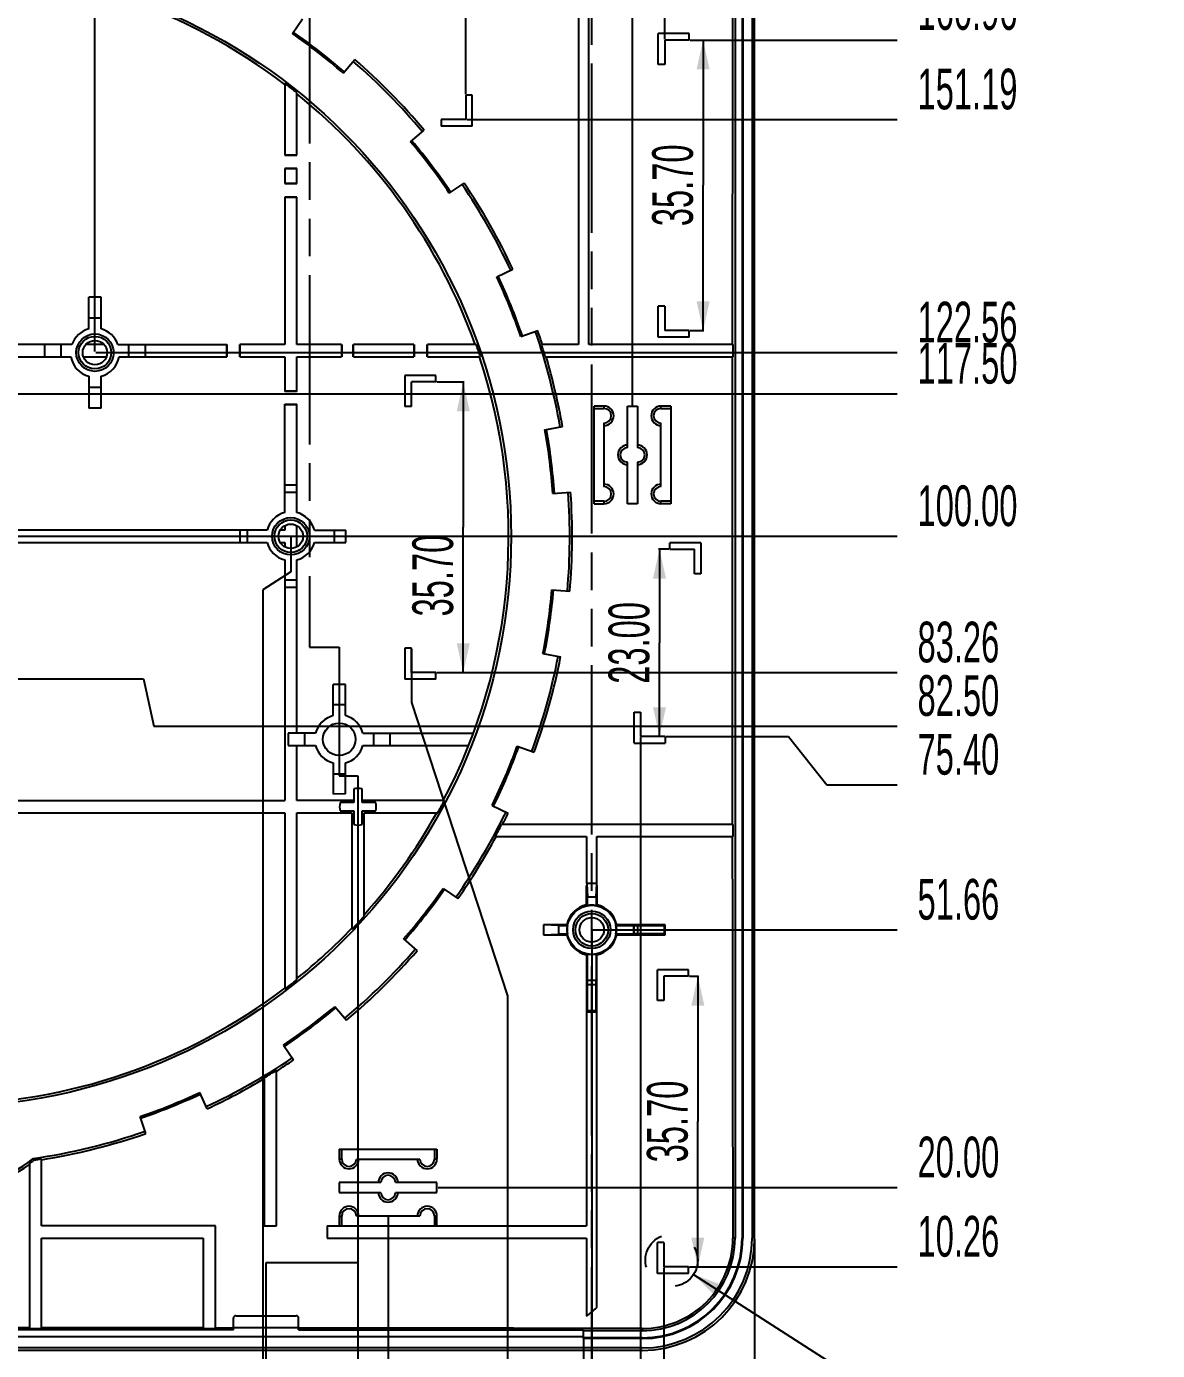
# Model space of a CAD drawing. Header units: millimetres. Extents: x -1 to 407, y -1 to 283.
# Drawn here: x 243.2 to 312.6, y 93.8 to 175.2 of the extents above; entities that cross this region are included whole.
import ezdxf
from ezdxf.enums import TextEntityAlignment as Align

# ---------------------------------------------------------------- set-up
doc = ezdxf.new("R2010")
doc.units = ezdxf.units.MM
doc.header["$LTSCALE"] = 23.1
doc.linetypes.add('DOT', pattern=[0.2, 0.1, -0.1])
doc.linetypes.add('PHANTOM', pattern=[0.8, 0.45, -0.05, 0.1, -0.05, 0.1, -0.05])
doc.layers.get('0').update_dxf_attribs({"linetype": 'CONTINUOUS'})
for name, color, linetype in [('_225599', 7, 'CONTINUOUS'), ('_754668', 7, 'CONTINUOUS'), ('DEFAULT_3', 7, 'PHANTOM')]:
    doc.layers.add(name, color=color, linetype=linetype)
doc.styles.get("Standard").update_dxf_attribs({"font": 'txt', "width": 0.6})
doc.dimstyles.new('DIMSTYLE_2', dxfattribs={"dimtxt": 2.5, "dimasz": 1.8, "dimexe": 0.05, "dimexo": 0.0625, "dimtad": 0, "dimtih": 1, "dimtoh": 1, "dimlfac": 2, "dimzin": 0, "dimdsep": 46, "dimtxsty": 'Standard', "dimblk": '_FILLED', "dimblk1": '_FILLED', "dimblk2": '_FILLED', "dimcen": 0.09, "dimadec": 0, "dimazin": 0, "dimtp": 0.01, "dimtm": 0.01, "dimtfac": 1, "dimtofl": 0, "dimtmove": 0, "dimatfit": 3, "dimldrblk": '_FILLED', "dimfxl": 1, "dimtolj": 1, "dimtzin": 0, "dimarcsym": 0})
doc.dimstyles.new('DIMSTYLE_4', dxfattribs={"dimtxt": 2.5, "dimasz": 1.8, "dimexe": 0.05, "dimexo": 0.0625, "dimtad": 1, "dimlfac": 2, "dimzin": 0, "dimdsep": 46, "dimtxsty": 'Standard', "dimblk": '_FILLED', "dimblk1": '_FILLED', "dimblk2": '_FILLED', "dimcen": 0.09, "dimadec": 0, "dimazin": 0, "dimtp": 0.01, "dimtm": 0.01, "dimtfac": 1, "dimtofl": 0, "dimtmove": 0, "dimatfit": 3, "dimldrblk": '_FILLED', "dimfxl": 1, "dimtolj": 1, "dimtzin": 0, "dimarcsym": 0})
doc.dimstyles.get("Standard").update_dxf_attribs({"dimtxt": 2.5, "dimasz": 1.8, "dimexe": 0.05, "dimexo": 0.0625, "dimtad": 1, "dimzin": 0, "dimdsep": 46, "dimtxsty": 'Standard', "dimblk": '_FILLED', "dimblk1": '_FILLED', "dimblk2": '_FILLED', "dimcen": 0.09, "dimadec": 0, "dimazin": 0, "dimtol": 1, "dimtp": 0.01, "dimtm": 0.01, "dimtfac": 1, "dimtofl": 0, "dimtmove": 0, "dimatfit": 3, "dimldrblk": '_FILLED', "dimfxl": 1, "dimtolj": 1, "dimtzin": 0, "dimarcsym": 0})

# ---------------------------------------------------------------- blocks, each defined once
blk = doc.blocks.new('*D14')
at = {"color": 2, "linetype": 'Continuous'}
blk.add_line((287.851, 100.685), (287.851, 85.098), dxfattribs=at)
at = {"color": 2, "linetype": 'Continuous', "width": 0.6}
blk.add_text('200.00', height=2.5, rotation=90, dxfattribs=at).set_placement((287.226, 83.848), align=Align.RIGHT)
blk = doc.blocks.new('_FILLED')
at = {"color": 0, "linetype": 'ByBlock'}
blk.add_solid([(0, 0), (-1, 0.222), (-1, -0.222)], dxfattribs=at)
blk = doc.blocks.new('*D20')
at = {"color": 2, "linetype": 'Continuous'}
for p, q in [((265.351, 102.035), (265.351, 92.758)), ((265.351, 92.758), (267.516, 91.038)), ((267.516, 91.038), (267.516, 85.098))]:
    blk.add_line(p, q, dxfattribs=at)
at = {"color": 2, "linetype": 'Continuous', "width": 0.6}
blk.add_text('155.00', height=2.5, rotation=90, dxfattribs=at).set_placement((266.891, 83.848), align=Align.RIGHT)
blk = doc.blocks.new('*D21')
at = {"color": 2, "linetype": 'Continuous'}
blk.add_line((277.851, 119.615), (277.851, 85.098), dxfattribs=at)
at = {"color": 2, "linetype": 'Continuous', "width": 0.6}
blk.add_text('180.00', height=2.5, rotation=90, dxfattribs=at).set_placement((277.226, 83.848), align=Align.RIGHT)
blk = doc.blocks.new('*D22')
at = {"color": 2, "linetype": 'Continuous'}
for p, q in [((282.281, 98.915), (282.281, 91.324)), ((282.281, 91.324), (284.08, 89.891)), ((284.08, 89.891), (284.08, 85.098))]:
    blk.add_line(p, q, dxfattribs=at)
at = {"color": 2, "linetype": 'Continuous', "width": 0.6}
blk.add_text('188.86', height=2.5, rotation=90, dxfattribs=at).set_placement((283.455, 83.848), align=Align.RIGHT)
blk = doc.blocks.new('*D23')
at = {"color": 2, "linetype": 'Continuous'}
blk.add_line((257.851, 95.91), (257.851, 85.098), dxfattribs=at)
at = {"color": 2, "linetype": 'Continuous', "width": 0.6}
blk.add_text('140.00', height=2.5, rotation=90, dxfattribs=at).set_placement((257.226, 83.848), align=Align.RIGHT)
blk = doc.blocks.new('*D36')
at = {"color": 2, "linetype": 'Continuous'}
for p, q in [((284.253, 177.02), (284.253, 202.598)), ((282.331, 176.77), (284.253, 177.02)), ((282.331, 174.39), (282.331, 176.77))]:
    blk.add_line(p, q, dxfattribs=at)
at = {"color": 2, "linetype": 'Continuous', "width": 0.6}
blk.add_text('188.96', height=2.5, rotation=90, dxfattribs=at).set_placement((283.628, 203.848))
blk = doc.blocks.new('*D37')
at = {"color": 2, "linetype": 'Continuous'}
blk.add_line((263.501, 126.049), (263.501, 85.098), dxfattribs=at)
at = {"color": 2, "linetype": 'Continuous', "width": 0.6}
blk.add_text('151.30', height=2.5, rotation=90, dxfattribs=at).set_placement((262.876, 83.848), align=Align.RIGHT)
blk = doc.blocks.new('*D38')
at = {"color": 2, "linetype": 'Continuous'}
for p, q in [((259.376, 143.785), (259.376, 141.674)), ((259.376, 141.674), (257.661, 140.548)), ((257.661, 140.548), (257.661, 85.098))]:
    blk.add_line(p, q, dxfattribs=at)
at = {"color": 2, "linetype": 'Continuous', "width": 0.6}
blk.add_text('143.05', height=2.5, rotation=90, dxfattribs=at).set_placement((257.036, 83.848), align=Align.RIGHT)
blk = doc.blocks.new('*D39')
at = {"color": 2, "linetype": 'Continuous'}
for p, q in [((266.781, 136.915), (266.781, 133.647)), ((266.781, 133.647), (272.676, 115.629)), ((272.676, 115.629), (272.676, 85.098))]:
    blk.add_line(p, q, dxfattribs=at)
at = {"color": 2, "linetype": 'Continuous', "width": 0.6}
blk.add_text('157.86', height=2.5, rotation=90, dxfattribs=at).set_placement((272.051, 83.848), align=Align.RIGHT)
blk = doc.blocks.new('*D41')
at = {"color": 2, "linetype": 'Continuous'}
blk.add_line((280.851, 131.485), (280.851, 85.098), dxfattribs=at)
at = {"color": 2, "linetype": 'Continuous', "width": 0.6}
blk.add_text('186.00', height=2.5, rotation=90, dxfattribs=at).set_placement((280.226, 83.848), align=Align.RIGHT)
blk = doc.blocks.new('*D42')
at = {"color": 2, "linetype": 'Continuous'}
for p, q in [((265.51, 183.388), (265.51, 202.598)), ((270.116, 181.724), (265.51, 183.388)), ((270.116, 171.005), (270.116, 181.724))]:
    blk.add_line(p, q, dxfattribs=at)
at = {"color": 2, "linetype": 'Continuous', "width": 0.6}
blk.add_text('164.53', height=2.5, rotation=90, dxfattribs=at).set_placement((264.885, 203.848))
blk = doc.blocks.new('*D43')
at = {"color": 2, "linetype": 'Continuous'}
for p, q in [((252.298, 186.504), (252.298, 202.598)), ((247.353, 185.603), (252.298, 186.504)), ((247.353, 155.189), (247.353, 185.603))]:
    blk.add_line(p, q, dxfattribs=at)
at = {"color": 2, "linetype": 'Continuous', "width": 0.6}
blk.add_text('119.00', height=2.5, rotation=90, dxfattribs=at).set_placement((251.673, 203.848))
blk = doc.blocks.new('*D45')
at = {"color": 2, "linetype": 'Continuous'}
blk.add_line((280.351, 151.91), (280.351, 202.598), dxfattribs=at)
at = {"color": 2, "linetype": 'Continuous', "width": 0.6}
blk.add_text('185.00', height=2.5, rotation=90, dxfattribs=at).set_placement((279.726, 203.848))
blk = doc.blocks.new('*D58')
at = {"color": 2, "linetype": 'Continuous'}
blk.add_line((248.664, 189.098), (296.601, 189.098), dxfattribs=at)
at = {"color": 2, "linetype": 'Continuous', "width": 0.6}
blk.add_text('190.50', height=2.5, dxfattribs=at).set_placement((297.851, 189.723))
blk = doc.blocks.new('*D59')
at = {"color": 2, "linetype": 'Continuous'}
blk.add_line((277.414, 181.678), (296.601, 181.678), dxfattribs=at)
at = {"color": 2, "linetype": 'Continuous', "width": 0.6}
blk.add_text('175.66', height=2.5, dxfattribs=at).set_placement((297.851, 182.303))
blk = doc.blocks.new('*D60')
at = {"color": 2, "linetype": 'Continuous'}
blk.add_line((270.179, 169.443), (296.601, 169.443), dxfattribs=at)
at = {"color": 2, "linetype": 'Continuous', "width": 0.6}
blk.add_text('151.19', height=2.5, dxfattribs=at).set_placement((297.851, 170.068))
blk = doc.blocks.new('*D61')
at = {"color": 2, "linetype": 'Continuous'}
blk.add_line((283.894, 174.328), (296.601, 174.328), dxfattribs=at)
at = {"color": 2, "linetype": 'Continuous', "width": 0.6}
blk.add_text('160.96', height=2.5, dxfattribs=at).set_placement((297.851, 174.953))
blk = doc.blocks.new('*D62')
at = {"color": 2, "linetype": 'Continuous'}
for p, q in [((282.414, 131.548), (289.929, 131.548)), ((289.929, 131.548), (292.283, 128.583)), ((292.283, 128.583), (296.601, 128.583))]:
    blk.add_line(p, q, dxfattribs=at)
at = {"color": 2, "linetype": 'Continuous', "width": 0.6}
blk.add_text('75.40', height=2.5, dxfattribs=at).set_placement((297.851, 129.208))
blk = doc.blocks.new('*D63')
at = {"color": 2, "linetype": 'Continuous'}
blk.add_line((268.344, 135.478), (296.601, 135.478), dxfattribs=at)
at = {"color": 2, "linetype": 'Continuous', "width": 0.6}
blk.add_text('83.26', height=2.5, dxfattribs=at).set_placement((297.851, 136.103))
blk = doc.blocks.new('*D64')
at = {"color": 2, "linetype": 'Continuous'}
blk.add_line((277.914, 119.678), (296.601, 119.678), dxfattribs=at)
at = {"color": 2, "linetype": 'Continuous', "width": 0.6}
blk.add_text('51.66', height=2.5, dxfattribs=at).set_placement((297.851, 120.303))
blk = doc.blocks.new('*D65')
at = {"color": 2, "linetype": 'Continuous'}
blk.add_line((283.844, 98.978), (296.601, 98.978), dxfattribs=at)
at = {"color": 2, "linetype": 'Continuous', "width": 0.6}
blk.add_text('10.26', height=2.5, dxfattribs=at).set_placement((297.851, 99.603))
blk = doc.blocks.new('*D66')
at = {"color": 2, "linetype": 'Continuous'}
blk.add_line((268.414, 103.848), (296.601, 103.848), dxfattribs=at)
at = {"color": 2, "linetype": 'Continuous', "width": 0.6}
blk.add_text('20.00', height=2.5, dxfattribs=at).set_placement((297.851, 104.473))
blk = doc.blocks.new('*D67')
at = {"color": 2, "linetype": 'Continuous'}
blk.add_line((235.164, 152.598), (296.601, 152.598), dxfattribs=at)
at = {"color": 2, "linetype": 'Continuous', "width": 0.6}
blk.add_text('117.50', height=2.5, dxfattribs=at).set_placement((297.851, 153.223))
blk = doc.blocks.new('*D68')
at = {"color": 2, "linetype": 'Continuous'}
blk.add_line((240.664, 143.848), (296.601, 143.848), dxfattribs=at)
at = {"color": 2, "linetype": 'Continuous', "width": 0.6}
blk.add_text('100.00', height=2.5, dxfattribs=at).set_placement((297.851, 144.473))
blk = doc.blocks.new('*D69')
at = {"color": 2, "linetype": 'Continuous'}
for p, q in [((235.164, 135.098), (250.334, 135.098)), ((250.334, 135.098), (250.974, 132.192)), ((250.974, 132.192), (296.601, 132.192))]:
    blk.add_line(p, q, dxfattribs=at)
at = {"color": 2, "linetype": 'Continuous', "width": 0.6}
blk.add_text('82.50', height=2.5, dxfattribs=at).set_placement((297.851, 132.817))
blk = doc.blocks.new('*D70')
at = {"color": 2, "linetype": 'Continuous'}
blk.add_line((247.416, 155.127), (296.601, 155.127), dxfattribs=at)
at = {"color": 2, "linetype": 'Continuous', "width": 0.6}
blk.add_text('122.56', height=2.5, dxfattribs=at).set_placement((297.851, 155.752))
blk = doc.blocks.new('*D79')
at = {"color": 2, "linetype": 'Continuous'}
for p, q in [((283.894, 174.328), (284.737, 174.328)), ((284.687, 174.328), (284.687, 165.403)), ((284.687, 156.478), (284.687, 165.403)), ((283.894, 156.478), (284.737, 156.478))]:
    blk.add_line(p, q, dxfattribs=at)
at = {"color": 2, "linetype": 'Continuous', "xscale": 1.8, "yscale": 1.8, "zscale": 1.8}
for p, rotation in [((284.687, 174.328), 90), ((284.687, 156.478), 270)]:
    blk.add_blockref('_FILLED', p, dxfattribs=dict(at, rotation=rotation))
at = {"color": 2, "linetype": 'Continuous', "width": 0.6}
blk.add_text('35.70', height=2.5, rotation=90, dxfattribs=at).set_placement((284.062, 165.403), align=Align.CENTER)
blk = doc.blocks.new('*D80')
at = {"color": 2, "linetype": 'Continuous'}
for p, q in [((282.589, 143.048), (281.959, 143.048)), ((282.009, 143.048), (282.009, 137.298)), ((282.009, 131.548), (282.009, 137.298))]:
    blk.add_line(p, q, dxfattribs=at)
at = {"color": 2, "linetype": 'Continuous', "xscale": 1.8, "yscale": 1.8, "zscale": 1.8}
for p, rotation in [((282.009, 143.048), 90), ((282.009, 131.548), 270)]:
    blk.add_blockref('_FILLED', p, dxfattribs=dict(at, rotation=rotation))
at = {"color": 2, "linetype": 'Continuous', "width": 0.6}
blk.add_text('23.00', height=2.5, rotation=90, dxfattribs=at).set_placement((281.384, 137.298), align=Align.CENTER)
blk = doc.blocks.new('*D81')
at = {"color": 2, "linetype": 'Continuous'}
for p, q in [((268.344, 153.328), (270.014, 153.328)), ((269.964, 153.328), (269.964, 144.403)), ((269.964, 135.478), (269.964, 144.403)), ((268.344, 135.478), (270.014, 135.478))]:
    blk.add_line(p, q, dxfattribs=at)
at = {"color": 2, "linetype": 'Continuous', "xscale": 1.8, "yscale": 1.8, "zscale": 1.8}
for p, rotation in [((269.964, 153.328), 90), ((269.964, 135.478), 270)]:
    blk.add_blockref('_FILLED', p, dxfattribs=dict(at, rotation=rotation))
at = {"color": 2, "linetype": 'Continuous', "width": 0.6}
blk.add_text('35.70', height=2.5, rotation=90, dxfattribs=at).set_placement((269.339, 141.434), align=Align.CENTER)
blk = doc.blocks.new('*D82')
at = {"color": 2, "linetype": 'Continuous'}
for p, q in [((283.844, 116.828), (284.414, 116.828)), ((284.364, 116.828), (284.364, 107.903)), ((284.364, 98.978), (284.364, 107.903)), ((283.844, 98.978), (284.414, 98.978))]:
    blk.add_line(p, q, dxfattribs=at)
at = {"color": 2, "linetype": 'Continuous', "xscale": 1.8, "yscale": 1.8, "zscale": 1.8}
for p, rotation in [((284.364, 116.828), 90), ((284.364, 98.978), 270)]:
    blk.add_blockref('_FILLED', p, dxfattribs=dict(at, rotation=rotation))
at = {"color": 2, "linetype": 'Continuous', "width": 0.6}
blk.add_text('35.70', height=2.5, rotation=90, dxfattribs=at).set_placement((283.739, 107.903), align=Align.CENTER)
blk = doc.blocks.new('*D95')
at = {"color": 2, "linetype": 'Continuous'}
for p, q in [((317.084, 94.554), (317.084, 78.798)), ((317.584, 93.935), (317.584, 78.798)), ((317.084, 78.848), (298.784, 78.848)), ((298.784, 78.848), (317.334, 78.848)), ((317.784, 78.848), (317.334, 78.848)), ((317.584, 78.848), (317.784, 78.848))]:
    blk.add_line(p, q, dxfattribs=at)
at = {"color": 2, "linetype": 'Continuous', "xscale": 1.8, "yscale": 1.8, "zscale": 1.8}
blk.add_blockref('_FILLED', (317.084, 78.848), dxfattribs=at)
at = {"color": 2, "linetype": 'Continuous', "xscale": 1.8, "yscale": 1.8, "zscale": 1.8, "rotation": 180}
blk.add_blockref('_FILLED', (317.584, 78.848), dxfattribs=at)
at = {"color": 2, "linetype": 'Continuous', "width": 0.6}
blk.add_text('1.00', height=2.5, dxfattribs=at).set_placement((304.784, 79.473), align=Align.RIGHT)
blk = doc.blocks.new('*D96')
at = {"color": 2, "linetype": 'Continuous'}
for p, q in [((317.584, 93.935), (317.584, 83.798)), ((317.784, 93.785), (317.784, 83.798)), ((317.584, 83.848), (299.284, 83.848)), ((299.284, 83.848), (317.684, 83.848)), ((317.984, 83.848), (317.684, 83.848)), ((317.784, 83.848), (317.984, 83.848))]:
    blk.add_line(p, q, dxfattribs=at)
at = {"color": 2, "linetype": 'Continuous', "xscale": 1.8, "yscale": 1.8, "zscale": 1.8}
blk.add_blockref('_FILLED', (317.584, 83.848), dxfattribs=at)
at = {"color": 2, "linetype": 'Continuous', "xscale": 1.8, "yscale": 1.8, "zscale": 1.8, "rotation": 180}
blk.add_blockref('_FILLED', (317.784, 83.848), dxfattribs=at)
at = {"color": 2, "linetype": 'Continuous', "width": 0.6}
blk.add_text('0.40', height=2.5, dxfattribs=at).set_placement((305.284, 84.473), align=Align.RIGHT)
blk = doc.blocks.new('*D101')
at = {"color": 2, "linetype": 'Continuous'}
blk.add_line((274.414, 191.848), (296.601, 191.848), dxfattribs=at)
at = {"color": 2, "linetype": 'Continuous', "width": 0.6}
blk.add_text('196.00', height=2.5, dxfattribs=at).set_placement((297.851, 192.473))
blk = doc.blocks.new('*D107')
at = {"color": 2, "linetype": 'Continuous'}
for p, q in [((277.351, 94.554), (277.351, 91.399)), ((277.351, 91.399), (274.227, 88.775)), ((274.227, 88.775), (274.227, 75.098))]:
    blk.add_line(p, q, dxfattribs=at)
at = {"color": 2, "linetype": 'Continuous', "width": 0.6}
blk.add_text('179.00', height=2.5, rotation=90, dxfattribs=at).set_placement((273.602, 73.848), align=Align.RIGHT)
blk = doc.blocks.new('*D118')
at = {"color": 2, "linetype": 'Continuous'}
for p, q in [((263.414, 180.878), (267.816, 180.878)), ((267.816, 180.878), (268.486, 178.345)), ((268.486, 178.345), (296.601, 178.345))]:
    blk.add_line(p, q, dxfattribs=at)
at = {"color": 2, "linetype": 'Continuous', "width": 0.6}
blk.add_text('174.06', height=2.5, dxfattribs=at).set_placement((297.851, 178.97))
blk = doc.blocks.new('*D119')
at = {"color": 2, "linetype": 'Continuous'}
for p, q in [((314.434, 118.105), (314.434, 71.8)), ((317.584, 93.935), (317.584, 71.8)), ((314.434, 71.85), (303.051, 71.85)), ((303.051, 71.85), (316.009, 71.85)), ((317.784, 71.85), (316.009, 71.85)), ((317.584, 71.85), (317.784, 71.85))]:
    blk.add_line(p, q, dxfattribs=at)
at = {"color": 2, "linetype": 'Continuous', "xscale": 1.8, "yscale": 1.8, "zscale": 1.8}
blk.add_blockref('_FILLED', (314.434, 71.85), dxfattribs=at)
at = {"color": 2, "linetype": 'Continuous', "xscale": 1.8, "yscale": 1.8, "zscale": 1.8, "rotation": 180}
blk.add_blockref('_FILLED', (317.584, 71.85), dxfattribs=at)
at = {"color": 2, "linetype": 'Continuous', "width": 0.6}
blk.add_text('6.30', height=2.5, dxfattribs=at).set_placement((309.051, 72.475), align=Align.RIGHT)

msp = doc.modelspace()

# ---------------------------------------------------------------- linework, layer by layer
at = {"color": 7, "linetype": 'Continuous'}
for centre, radius in [((247.3533, 155.127), 1.15), ((247.3533, 155.127), 0.75), ((259.3763, 143.848), 1.15), ((259.3763, 143.848), 0.75)]:
    msp.add_circle(centre, radius, dxfattribs=at)
at = {"color": 2, "linetype": 'DOT'}
msp.add_circle((282.7536, 99.3782), 1.6073, dxfattribs=at)
at = {"layer": '_225599', "color": 7, "linetype": 'Continuous'}
for radius in [1.15, 0.75]:
    msp.add_circle((277.8513, 119.678), radius, dxfattribs=at)
at = {"layer": '_754668', "color": 7, "linetype": 'Continuous'}
for p, q in [((286.6509, 186.948), (286.6509, 100.748)), ((287.0826, 186.948), (287.0826, 100.748)), ((287.1263, 186.948), (287.1263, 100.748)), ((287.7013, 186.948), (287.7013, 100.748)), ((287.8513, 100.748), (287.8513, 186.948)), ((277.0396, 178.8419), (277.0396, 155.628)), ((277.663, 155.628), (277.663, 178.8419)), ((259.4752, 174.73), (260.1051, 175.6296)), ((283.8313, 174.728), (281.9313, 174.728)), ((281.9313, 172.828), (281.9313, 174.728)), ((283.8313, 174.328), (282.3313, 174.328)), ((282.3313, 174.328), (282.3313, 172.828)), ((283.8313, 174.328), (283.8313, 174.728)), ((262.5848, 172.3005), (263.3052, 173.1293)), ((282.3313, 172.828), (281.9313, 172.828)), ((259.0013, 171.6739), (259.0013, 167.2648)), ((259.7513, 167.2648), (259.7513, 171.0875)), ((270.5163, 170.943), (270.1163, 170.943)), ((270.1163, 170.943), (270.1163, 169.443)), ((270.5163, 169.043), (270.5163, 170.943)), ((270.1163, 169.443), (268.6163, 169.443)), ((268.6163, 169.443), (268.6163, 169.043)), ((266.7312, 168.0811), (267.5725, 168.7869)), ((270.5163, 169.043), (268.6163, 169.043)), ((259.7513, 167.2648), (259.0013, 167.2648)), ((259.7513, 167.2449), (259.0013, 167.2447)), ((259.0013, 166.4515), (259.7513, 166.4513)), ((259.0013, 166.4311), (259.0013, 165.5148)), ((259.0013, 166.4311), (259.7513, 166.4311)), ((259.7513, 165.5148), (259.7513, 166.4311)), ((259.7513, 165.5148), (259.0013, 165.5148)), ((259.7513, 165.4944), (259.0013, 165.4941)), ((269.1061, 164.9295), (270.0165, 165.5436)), ((259.0013, 164.702), (259.7513, 164.7018)), ((259.0013, 164.6811), (259.0013, 155.628)), ((259.0013, 164.6811), (259.7513, 164.6811)), ((259.7513, 155.628), (259.7513, 164.6811)), ((272.0191, 159.7807), (273.0144, 160.2448)), ((246.9783, 156.5793), (246.9783, 158.5272)), ((247.7283, 158.5261), (246.9783, 158.5272)), ((247.7283, 156.5793), (247.7283, 158.5261)), ((282.3313, 157.978), (281.9313, 157.978)), ((281.9313, 156.078), (281.9313, 157.978)), ((282.3313, 157.978), (282.3313, 156.478)), ((247.7283, 157.252), (246.9783, 157.252)), ((273.4974, 156.1219), (274.5357, 156.4794)), ((283.8313, 156.478), (282.3313, 156.478)), ((283.8313, 156.078), (283.8313, 156.478)), ((245.9395, 155.628), (238.2263, 155.628)), ((244.2567, 155.628), (244.2567, 154.878)), ((245.2668, 155.628), (245.2668, 154.878)), ((247.9087, 155.628), (246.798, 155.628)), ((248.7672, 155.628), (255.4584, 155.628)), ((249.4398, 154.878), (249.4398, 155.628)), ((250.4499, 154.878), (250.4499, 155.628)), ((255.4345, 155.628), (255.4345, 154.878)), ((255.4584, 155.628), (255.4585, 154.878)), ((256.2443, 154.878), (256.2444, 155.628)), ((259.0013, 155.628), (256.2444, 155.628)), ((256.2682, 154.878), (256.2682, 155.628)), ((262.4845, 155.628), (259.7513, 155.628)), ((262.4845, 155.628), (262.4845, 154.878)), ((262.5063, 155.628), (262.5065, 154.878)), ((263.1965, 154.878), (263.1966, 155.628)), ((266.9345, 155.628), (263.2182, 155.628)), ((263.2182, 154.878), (263.2182, 155.628)), ((266.9345, 155.628), (266.9345, 154.878)), ((266.9547, 155.628), (266.9548, 154.878)), ((267.7482, 154.878), (267.7483, 155.628)), ((270.7578, 155.628), (267.7682, 155.628)), ((267.7682, 154.878), (267.7682, 155.628)), ((277.0396, 155.628), (274.7658, 155.628)), ((286.5042, 155.628), (277.663, 155.628)), ((283.8313, 156.078), (281.9313, 156.078)), ((286.5042, 155.628), (286.5042, 154.878)), ((238.2263, 154.878), (245.8741, 154.878)), ((246.6473, 154.878), (248.0596, 154.878)), ((248.8325, 154.878), (255.4585, 154.878)), ((256.2443, 154.878), (259.0013, 154.878)), ((259.0013, 154.878), (259.0013, 152.7414)), ((259.7513, 154.878), (262.4845, 154.878)), ((259.7513, 152.7416), (259.7513, 154.878)), ((263.2182, 154.878), (266.9345, 154.878)), ((267.7682, 154.878), (271.0167, 154.878)), ((274.9968, 154.878), (286.5042, 154.878)), ((268.2813, 153.728), (266.3813, 153.728)), ((266.3813, 153.728), (266.3813, 151.828)), ((268.2813, 153.328), (268.2813, 153.728)), ((246.9783, 153.6746), (246.9783, 151.7154)), ((246.9783, 153.002), (247.7283, 153.002)), ((247.7283, 151.7164), (247.7283, 153.6746)), ((268.2813, 153.328), (266.7813, 153.328)), ((266.7813, 151.828), (266.7813, 153.328)), ((259.7513, 152.7648), (259.0013, 152.7648)), ((259.7513, 152.7416), (259.0013, 152.7414)), ((247.7283, 151.7164), (246.9783, 151.7154)), ((259.0013, 145.3003), (259.0013, 151.9546)), ((259.0013, 151.9546), (259.7513, 151.9544)), ((259.0013, 151.9311), (259.7513, 151.9311)), ((259.7513, 145.3003), (259.7513, 151.9544)), ((266.7813, 151.828), (266.3813, 151.828)), ((278.6013, 151.848), (278.0013, 151.848)), ((278.0013, 145.848), (278.0013, 151.848)), ((278.0013, 151.698), (278.6013, 151.698)), ((278.6013, 151.848), (278.6013, 151.698)), ((280.0513, 151.848), (280.6513, 151.848)), ((280.0513, 149.298), (280.0513, 151.848)), ((280.6513, 151.848), (280.6513, 149.298)), ((282.7013, 151.848), (282.1013, 151.848)), ((282.1013, 151.698), (282.1013, 151.848)), ((282.1013, 151.698), (282.7013, 151.698)), ((282.7013, 151.848), (282.7013, 145.848)), ((274.9786, 150.3945), (276.0601, 150.5852)), ((278.6013, 150.798), (278.6013, 146.898)), ((282.1013, 146.898), (282.1013, 150.798)), ((280.0513, 145.848), (280.0513, 148.398)), ((280.6513, 148.398), (280.6513, 145.848)), ((259.7513, 146.9831), (259.0013, 146.9831)), ((259.7513, 146.529), (259.0013, 146.529)), ((275.4595, 146.4778), (276.555, 146.5544)), ((278.6013, 145.998), (278.0013, 145.998)), ((278.0013, 145.848), (278.6013, 145.848)), ((278.6013, 145.998), (278.6013, 145.848)), ((280.6513, 145.848), (280.0513, 145.848)), ((282.7013, 145.998), (282.1013, 145.998)), ((282.1013, 145.848), (282.1013, 145.998)), ((282.7013, 145.848), (282.1013, 145.848)), ((257.924, 144.223), (242.1162, 144.223)), ((256.2412, 144.223), (256.2412, 143.473)), ((256.6953, 144.223), (256.6953, 143.473)), ((259.0013, 144.223), (258.7292, 144.223)), ((259.0013, 144.4951), (259.0013, 144.223)), ((259.7513, 143.2008), (259.7513, 144.4951)), ((260.8287, 144.223), (262.7527, 144.223)), ((262.0574, 143.473), (262.0574, 144.223)), ((262.7527, 143.473), (262.7527, 144.223)), ((242.1162, 143.473), (257.924, 143.473)), ((258.7293, 143.473), (259.0013, 143.473)), ((259.0013, 143.473), (259.0013, 143.2008)), ((260.8287, 143.473), (262.7527, 143.473)), ((284.5513, 143.448), (282.6513, 143.448)), ((282.6513, 143.048), (282.6513, 143.448)), ((284.5513, 143.448), (284.5513, 141.548)), ((259.0013, 142.3956), (259.0013, 127.6115)), ((259.7513, 131.753), (259.7513, 142.3956)), ((282.6513, 143.048), (284.1513, 143.048)), ((284.1513, 141.548), (284.1513, 143.048)), ((284.5513, 141.548), (284.1513, 141.548)), ((259.0013, 141.1669), (259.7513, 141.1669)), ((259.0013, 140.7129), (259.7513, 140.7129)), ((275.4079, 140.5622), (276.5019, 140.4665)), ((266.7813, 136.978), (266.3813, 136.978)), ((266.3813, 136.978), (266.3813, 135.078)), ((266.7813, 135.478), (266.7813, 136.978)), ((274.8587, 136.6545), (275.9367, 136.4449)), ((268.2813, 135.078), (266.3813, 135.078)), ((268.2813, 135.478), (266.7813, 135.478)), ((268.2813, 135.078), (268.2813, 135.478)), ((261.9763, 132.8303), (261.9763, 134.751)), ((262.7263, 134.7483), (261.9763, 134.751)), ((262.7263, 132.8303), (262.7263, 134.7483)), ((262.7263, 133.503), (261.9763, 133.503)), ((280.4513, 133.048), (280.8513, 133.048)), ((280.4513, 131.148), (280.4513, 133.048)), ((280.8513, 133.048), (280.8513, 131.548)), ((260.899, 131.753), (259.2162, 131.753)), ((259.2162, 131.753), (259.2162, 131.003)), ((260.2263, 131.753), (260.2263, 131.003)), ((263.8037, 131.753), (270.584, 131.753)), ((264.4763, 131.003), (264.4763, 131.753)), ((265.4864, 131.003), (265.4864, 131.753)), ((259.2162, 131.003), (260.899, 131.003)), ((259.7513, 127.6115), (259.7513, 131.003)), ((263.8037, 131.003), (270.297, 131.003)), ((273.2777, 130.9538), (274.3097, 130.5782)), ((280.4513, 131.148), (282.3513, 131.148)), ((282.3513, 131.548), (280.8513, 131.548)), ((282.3513, 131.548), (282.3513, 131.148)), ((261.9763, 129.9256), (261.9763, 128.0174)), ((262.7263, 128.0201), (262.7263, 129.9256)), ((261.9763, 129.253), (262.7263, 129.253)), ((262.7263, 128.0201), (261.9763, 128.0174)), ((263.2508, 128.3333), (263.2508, 127.4865)), ((263.7508, 127.4865), (263.7508, 128.3333)), ((239.3041, 127.6115), (259.0013, 127.6115)), ((263.2508, 127.6115), (259.7513, 127.6115)), ((263.2508, 127.4865), (262.404, 127.4865)), ((262.404, 126.9865), (263.2508, 126.9865)), ((263.2508, 126.9865), (263.2508, 126.1396)), ((268.8026, 127.6115), (263.7508, 127.6115)), ((264.5977, 127.4865), (263.7508, 127.4865)), ((263.7508, 126.9865), (264.5977, 126.9865)), ((263.7508, 126.1396), (263.7508, 126.9865)), ((271.7359, 127.3214), (272.7229, 126.84)), ((239.3033, 126.8615), (259.0013, 126.8615)), ((259.0013, 126.8615), (259.0013, 116.022)), ((259.7513, 126.8615), (263.1258, 126.8615)), ((259.7513, 116.6084), (259.7513, 126.8615)), ((263.1258, 126.8615), (263.1258, 119.7066)), ((263.8758, 126.8615), (268.3974, 126.8615)), ((263.8758, 120.5171), (263.8758, 126.8615)), ((286.5042, 126.148), (272.321, 126.148)), ((286.5042, 126.148), (286.5042, 125.398)), ((271.9255, 125.398), (277.5371, 125.398)), ((277.5371, 125.398), (277.5371, 122.514)), ((278.1656, 125.398), (286.5042, 125.398)), ((278.1656, 122.514), (278.1656, 125.398)), ((268.7334, 122.2241), (269.6329, 121.5942)), ((277.5372, 121.2102), (277.5371, 122.398)), ((278.1592, 122.514), (277.5435, 122.514)), ((277.5435, 122.514), (277.5897, 121.6986)), ((278.1129, 121.6986), (278.1592, 122.514)), ((278.1654, 122.398), (278.1652, 121.21)), ((277.5897, 121.6986), (278.1129, 121.6986)), ((277.5897, 121.1668), (277.5897, 121.6986)), ((278.1129, 121.6986), (278.1129, 121.1668)), ((275.8306, 119.9396), (274.8964, 119.9926)), ((274.8964, 119.9926), (274.8983, 119.3635)), ((276.319, 119.9922), (274.8964, 119.9926)), ((275.8306, 119.9396), (276.3625, 119.9396)), ((275.8306, 119.4164), (275.8306, 119.9396)), ((279.3401, 119.9396), (280.427, 119.9396)), ((282.3645, 119.9904), (279.383, 119.9913)), ((280.427, 119.9396), (280.4376, 119.9343)), ((280.427, 119.4164), (280.427, 119.9396)), ((280.4376, 119.9343), (280.4376, 119.4216)), ((280.6875, 119.9321), (282.3062, 119.9321)), ((280.6875, 119.4238), (280.6875, 119.9321)), ((282.3062, 119.9321), (282.3645, 119.9904)), ((282.3062, 119.9321), (282.3062, 119.4238)), ((282.3644, 119.3656), (282.3645, 119.9904)), ((266.3039, 119.1145), (267.1327, 118.3941)), ((274.8983, 119.3635), (275.8306, 119.4164)), ((274.8983, 119.3635), (276.3191, 119.3638)), ((276.3625, 119.4164), (275.8306, 119.4164)), ((280.427, 119.4164), (279.3401, 119.4164)), ((279.3829, 119.3647), (282.3644, 119.3656)), ((280.427, 119.4164), (280.4376, 119.4216)), ((282.3062, 119.4238), (280.6875, 119.4238)), ((282.3062, 119.4238), (282.3644, 119.3656)), ((277.5378, 118.1462), (277.5384, 114.898)), ((277.5897, 116.5773), (277.5897, 118.1892)), ((278.1129, 118.1892), (278.1129, 116.5773)), ((278.1641, 114.898), (278.1647, 118.1463)), ((283.7813, 117.228), (281.8813, 117.228)), ((281.8813, 115.328), (281.8813, 117.228)), ((283.7813, 116.828), (283.7813, 117.228)), ((277.5897, 116.5773), (278.1129, 116.5773)), ((277.5897, 116.5773), (277.595, 116.5667)), ((278.1077, 116.5667), (277.595, 116.5667)), ((277.5972, 116.3168), (278.1055, 116.3168)), ((277.5972, 114.7031), (277.5972, 116.3168)), ((278.1055, 116.3168), (278.1055, 114.7031)), ((278.1129, 116.5773), (278.1077, 116.5667)), ((283.7813, 116.828), (282.2813, 116.828)), ((282.2813, 116.828), (282.2813, 115.328)), ((262.0844, 114.9681), (262.7903, 114.1268)), ((277.5384, 114.898), (277.5435, 114.898)), ((277.5435, 114.6494), (277.5435, 114.898)), ((277.5972, 114.7031), (277.5435, 114.6494)), ((278.1055, 114.7031), (277.5972, 114.7031)), ((278.1055, 114.7031), (278.1592, 114.6494)), ((278.1641, 114.898), (278.1592, 114.898)), ((278.1592, 114.6494), (278.1592, 114.898)), ((282.2813, 115.328), (281.8813, 115.328)), ((277.5384, 114.6494), (277.5384, 101.498)), ((277.5435, 114.6494), (278.1592, 114.6494)), ((278.1643, 96.4732), (278.1643, 114.6494)), ((258.9329, 112.5932), (259.547, 111.6828)), ((257.7513, 110.5998), (257.7513, 101.498)), ((258.5013, 101.498), (258.5013, 111.0604)), ((254.2482, 108.6849), (253.784, 109.6802)), ((250.4828, 107.1636), (250.1253, 108.2019)), ((262.3513, 106.198), (268.3513, 106.198)), ((262.3513, 106.198), (262.3513, 105.598)), ((262.5013, 105.598), (262.5013, 106.198)), ((268.2013, 106.198), (268.2013, 105.598)), ((268.3513, 106.198), (268.3513, 105.598)), ((243.3263, 105.3204), (243.3263, 95.1951)), ((243.6038, 105.5288), (243.5631, 105.6234)), ((244.0763, 101.498), (244.0763, 105.6027)), ((262.5013, 105.598), (262.3513, 105.598)), ((263.4013, 105.598), (267.3013, 105.598)), ((268.3513, 105.598), (268.2013, 105.598)), ((264.9013, 104.148), (262.3513, 104.148)), ((262.3513, 104.148), (262.3513, 103.548)), ((268.3513, 104.148), (265.8013, 104.148)), ((268.3513, 103.548), (268.3513, 104.148)), ((262.3513, 103.548), (264.9013, 103.548)), ((265.8013, 103.548), (268.3513, 103.548)), ((262.3513, 102.098), (262.5013, 102.098)), ((262.3513, 102.098), (262.3513, 101.498)), ((262.5013, 101.498), (262.5013, 102.098)), ((267.3013, 102.098), (263.4013, 102.098)), ((268.2013, 102.098), (268.3513, 102.098)), ((268.2013, 102.098), (268.2013, 101.498)), ((268.3513, 101.498), (268.3513, 102.098)), ((254.7513, 101.498), (244.0763, 101.498)), ((254.7513, 95.1951), (254.7513, 101.498)), ((257.7513, 101.498), (258.5013, 101.498)), ((261.6013, 101.498), (277.5384, 101.498)), ((261.6013, 101.498), (261.6013, 100.748)), ((244.0763, 100.748), (254.0013, 100.748)), ((244.0763, 95.1951), (244.0763, 100.748)), ((254.0013, 100.748), (254.0013, 95.1951)), ((261.6013, 100.748), (277.5384, 100.748)), ((277.5384, 100.748), (277.5384, 95.9477)), ((282.2813, 100.478), (281.8813, 100.478)), ((281.8813, 98.578), (281.8813, 100.478)), ((282.2813, 100.478), (282.2813, 98.978)), ((286.6509, 100.748), (286.5116, 100.748)), ((287.1263, 100.748), (287.0826, 100.748)), ((283.7813, 98.578), (281.8813, 98.578)), ((283.7813, 98.978), (282.2813, 98.978)), ((283.7813, 98.578), (283.7813, 98.978)), ((256.0013, 95.973), (259.7013, 95.973)), ((243.3263, 95.1951), (244.0763, 95.1951)), ((254.0013, 95.1951), (254.7513, 95.1951)), ((255.8515, 95.2199), (254.7513, 95.2207)), ((255.8513, 95.1008), (255.8513, 95.823)), ((255.8513, 95.248), (259.8513, 95.248)), ((259.8513, 95.1008), (259.8513, 95.823)), ((280.9513, 95.1876), (280.9513, 95.0484)), ((198.3513, 94.698), (277.3513, 94.698)), ((255.8513, 95.1008), (219.8513, 95.1008)), ((259.8513, 95.1008), (277.3513, 95.1008)), ((277.3513, 94.573), (277.3513, 95.1008)), ((280.9513, 95.0484), (277.3513, 95.0484)), ((280.9513, 94.6167), (277.3513, 94.6167)), ((280.9513, 94.573), (277.3513, 94.573)), ((280.9513, 94.6167), (280.9513, 94.573)), ((280.9513, 93.998), (194.7513, 93.998)), ((280.9513, 93.848), (194.7513, 93.848))]:
    msp.add_line(p, q, dxfattribs=at)
for centre, radius in [((237.8513, 143.848), 35.051), ((247.3533, 155.127), 1), ((259.3763, 143.848), 1), ((262.3513, 131.378), 1), ((277.8513, 119.678), 1.5103), ((277.8513, 119.678), 1)]:
    msp.add_circle(centre, radius, dxfattribs=at)
for centre, radius, start, end in [((237.8513, 143.848), 34.8958, 52.692649, 89.384271), ((237.8513, 143.848), 37.7, 49, 55), ((237.8513, 143.848), 37.7984, 49, 55), ((237.8513, 143.848), 38.649, 40, 49), ((237.8513, 143.848), 38.7982, 40, 49), ((237.8513, 143.848), 34.9515, 51.201511, 52.762168), ((237.8513, 143.848), 34.8958, 19.729298, 51.127973), ((237.8513, 143.848), 37.7, 34, 40), ((237.8513, 143.848), 37.7984, 34, 40), ((237.8513, 143.848), 38.649, 25, 34), ((237.8513, 143.848), 38.7982, 25, 34), ((237.8513, 143.848), 37.7, 19, 25), ((237.8513, 143.848), 37.7984, 19, 25), ((247.3533, 155.127), 1.5, 104.477512, 160.48826), ((247.3533, 155.127), 1.5, 19.51174, 75.522488), ((237.8513, 143.848), 38.649, 10, 19), ((237.8513, 143.848), 38.7982, 17.675307, 19), ((237.8513, 143.848), 34.9515, 18.395863, 19.696567), ((237.8513, 143.848), 38.7485, 16.538281, 17.698701), ((247.3533, 155.127), 1.5, 189.555331, 255.522488), ((247.3533, 155.127), 1.5, 284.477512, 350.444669), ((237.8513, 143.848), 34.8958, 332.271301, 18.42627), ((237.8513, 143.848), 38.7982, 10, 16.516513), ((278.6013, 151.248), 0.6, 270, 90), ((278.6013, 151.248), 0.45, 270, 90), ((282.1013, 151.248), 0.6, 90, 270), ((282.1013, 151.248), 0.45, 90, 270), ((237.8513, 143.848), 37.7, 4, 10), ((237.8513, 143.848), 37.7984, 4, 10), ((280.0513, 148.848), 0.6, 90, 270), ((280.0513, 148.848), 0.45, 90, 270), ((280.6513, 148.848), 0.6, 270, 90), ((280.6513, 148.848), 0.45, 270, 90), ((237.8513, 143.848), 38.649, 355, 4), ((237.8513, 143.848), 38.7982, 355, 4), ((278.6013, 146.448), 0.6, 270, 90), ((278.6013, 146.448), 0.45, 270, 90), ((282.1013, 146.448), 0.6, 90, 270), ((282.1013, 146.448), 0.45, 90, 270), ((259.3763, 143.848), 1.5, 104.477512, 165.522488), ((259.3763, 143.848), 1.5, 14.477512, 75.522488), ((259.3763, 143.848), 1.5, 194.477512, 255.522488), ((259.3763, 143.848), 1.5, 284.477512, 345.522488), ((237.8513, 143.848), 37.7, 349, 355), ((237.8513, 143.848), 37.7984, 349, 355), ((237.8513, 143.848), 38.649, 340, 349), ((237.8513, 143.848), 38.7982, 340, 349), ((262.3513, 131.378), 1.5, 104.477512, 165.522488), ((262.3513, 131.378), 1.5, 14.477512, 75.522488), ((262.3513, 131.378), 1.5, 194.477512, 255.522488), ((262.3513, 131.378), 1.5, 284.477512, 345.522488), ((237.8513, 143.848), 37.7, 334, 340), ((237.8513, 143.848), 37.7984, 334, 340), ((263.5008, 127.2365), 1.125, 77.160412, 102.839588), ((263.5008, 127.2365), 1.125, 167.160412, 192.839588), ((263.5008, 127.2365), 1.125, 347.160412, 12.839588), ((237.8513, 143.848), 34.9515, 330.92182, 332.319269), ((237.8513, 143.848), 38.649, 325, 334), ((263.5008, 127.2365), 1.125, 257.160412, 282.839588), ((237.8513, 143.848), 34.8958, 318.225952, 330.870969), ((237.8513, 143.848), 38.7485, 331.565944, 332.819744), ((237.8513, 143.848), 38.7982, 332.857383, 334), ((237.8513, 143.848), 38.7982, 325, 331.605632), ((237.8513, 143.848), 37.7, 319, 325), ((237.8513, 143.848), 37.7984, 319, 325), ((277.8509, 119.6782), 1.5637, 101.570639, 168.417842), ((274.4884, 117.4725), 4.8235, 49.986425, 50.795645), ((277.8513, 119.678), 1.5116, 80.034065, 99.965935), ((281.214, 117.4728), 4.8231, 129.207002, 130.013598), ((277.8509, 119.6782), 1.5637, 11.550108, 78.403212), ((237.8513, 143.848), 34.9515, 316.313627, 318.123875), ((237.8513, 143.848), 34.8958, 308.872027, 316.409423), ((280.0571, 123.0411), 4.8238, 219.202323, 220.013558), ((277.8513, 119.678), 1.5116, 170.034065, 189.965935), ((275.6471, 123.0399), 4.8218, 319.986333, 320.784757), ((277.8513, 119.678), 1.5116, 350.034065, 9.965935), ((280.0569, 116.3149), 4.8236, 139.986429, 140.796077), ((277.8509, 119.6782), 1.5637, 191.597959, 258.448727), ((277.8509, 119.6782), 1.5637, 281.577423, 348.43409), ((275.6473, 116.3162), 4.8216, 39.21684, 40.013681), ((237.8513, 143.848), 38.649, 310, 319), ((237.8513, 143.848), 38.7982, 310, 319), ((274.4891, 121.8825), 4.8223, 309.212163, 310.013641), ((277.8513, 119.678), 1.5116, 260.034065, 279.965935), ((281.2133, 121.8822), 4.8219, 229.986336, 230.785193), ((237.8513, 143.848), 34.9515, 307.237832, 308.798489), ((237.8513, 143.848), 34.8958, 270.615729, 307.307351), ((237.8513, 143.848), 37.7, 304, 310), ((237.8513, 143.848), 37.7984, 304, 310), ((237.8513, 143.848), 38.649, 295, 304), ((237.8513, 143.848), 38.7982, 302.157024, 304), ((237.8513, 143.848), 38.7485, 300.901769, 302.203185), ((237.8513, 143.848), 38.7982, 295, 300.8579), ((237.8513, 143.848), 37.7, 289, 295), ((237.8513, 143.848), 37.7984, 289, 295), ((237.8513, 143.848), 38.649, 278.498568, 289), ((237.8513, 143.848), 38.7982, 279.232765, 289), ((237.8513, 112.898), 9.249, 231.862344, 308.137656), ((237.8513, 112.9103), 9.4079, 234.4116, 305.5884), ((237.8513, 112.898), 9.3485, 305.849134, 307.9759), ((237.8513, 143.848), 38.7485, 278.537435, 279.244697), ((262.9513, 105.598), 0.6, 180, 360), ((262.9513, 105.598), 0.45, 180, 360), ((267.7513, 105.598), 0.6, 180, 360), ((267.7513, 105.598), 0.45, 180, 360), ((265.3513, 104.148), 0.6, 0, 180), ((265.3513, 104.148), 0.45, 0, 180), ((265.3513, 103.548), 0.6, 180, 360), ((265.3513, 103.548), 0.45, 180, 360), ((262.9513, 102.098), 0.6, 0, 180), ((262.9513, 102.098), 0.45, 0, 180), ((267.7513, 102.098), 0.6, 0, 180), ((267.7513, 102.098), 0.45, 0, 180), ((280.9513, 100.748), 6.9, 270, 360), ((280.9513, 100.748), 6.75, 270, 360), ((280.9513, 100.748), 6.175, 270, 360), ((280.9513, 100.748), 6.1313, 270, 360), ((280.9513, 100.748), 5.6996, 270, 360), ((280.9614, 100.7379), 5.5503, 269.896557, 0.103443), ((256.0013, 95.823), 0.15, 90, 180), ((259.7013, 95.823), 0.15, 0, 90), ((237.8513, 143.848), 62.2053, 309.642943, 310.395723)]:
    msp.add_arc(centre, radius, start, end, dxfattribs=at)
for centre, major_axis, start_param, end_param in [((280.6875, 119.9343), (0.25, 0), -3.1241394, -1.5707963), ((280.6875, 119.4216), (0.25, 0), 1.5707963, 3.1241394), ((277.595, 116.3168), (0, 0.25), -1.5707963, -0.0174533), ((278.1077, 116.3168), (0, 0.25), 0.0174533, 1.5707963)]:
    msp.add_ellipse(centre, major_axis=major_axis, ratio=0.0087269, start_param=start_param, end_param=end_param, dxfattribs=at)
for points in [[(286.5022, 181.3684), (286.4886, 172.7883), (286.4797, 164.2081), (286.4755, 155.628)], [(286.4751, 154.878), (286.4707, 145.3013), (286.472, 135.7246), (286.4791, 126.148)], [(243.3263, 95.2261), (239.6763, 95.227), (236.0263, 95.227), (232.3763, 95.2261)], [(254.0013, 95.2213), (250.693, 95.2235), (247.3847, 95.2251), (244.0763, 95.2259)], [(280.9513, 95.1876), (273.9181, 95.2004), (266.8849, 95.21), (259.8517, 95.2166)]]:
    msp.add_open_spline(points, degree=3, dxfattribs=at)
msp.add_open_spline([(286.4797, 125.398), (286.4845, 119.235), (286.4941, 111.0184), (286.5079, 102.8017), (286.5116, 100.748)], degree=3, knots=[0, 0, 0, 0, 0.7500493, 1, 1, 1, 1], dxfattribs=at)
at = {"layer": 'DEFAULT_3', "color": 7, "linetype": 'PHANTOM'}
for p, q in [((277.8513, 70.0915), (277.8513, 215.6235)), ((260.5163, 178.3669), (260.5163, 137.0445)), ((260.5163, 137.0445), (262.3513, 137.0445)), ((262.3513, 137.0445), (262.3513, 129.132)), ((262.3513, 129.132), (263.5008, 129.132)), ((263.5008, 129.132), (263.5008, 99.2138)), ((263.5008, 99.2138), (257.8513, 99.2138)), ((257.8513, 99.2138), (257.8513, 70.9969))]:
    msp.add_line(p, q, dxfattribs=at)

# ---------------------------------------------------------------- dimensions: what is measured, and where the dimension line sits
at = {"color": 2, "linetype": 'Continuous'}
for feature_location, offset, dtype, origin, picture, middle in [((282.3313348028, 174.3904585461), (1.9217386859, 28.2075), 0, (187.8513348028, 174.3279585461), '*D36', (282.3780734887, 208.3479585461)), ((270.1163348028, 171.0054585461), (-4.6063232768, 31.5925), 0, (187.8513348028, 170.9429585461), '*D42', (263.635011526, 208.3479585461)), ((247.3533348028, 155.1894585461), (4.9448990609, 47.4085), 0, (187.8513348028, 155.1269585461), '*D43', (250.4232338637, 208.3479585461)), ((280.3513, 151.9105), (0, 50.6875), 1, (187.8513, 151.848), '*D45', (278.4763, 208.348)), ((274.4138, 191.848), (22.1875, 0), 0, (274.3513, 93.848), '*D101', (302.3513, 193.723)), ((248.6638, 189.098), (47.9375, 0), 0, (248.6013, 93.848), '*D58', (302.3513, 190.973)), ((277.4138, 181.678), (19.1875, 0), 0, (277.3513, 93.848), '*D59', (302.3513, 183.553)), ((263.4138, 180.878), (33.1875, -2.5333), 0, (263.3513, 93.848), '*D118', (302.3513, 180.2197)), ((283.8938, 174.328), (12.7075, 0), 0, (283.8313, 93.848), '*D61', (302.3513, 176.203)), ((270.1788, 169.443), (26.4225, 0), 0, (270.1163, 93.848), '*D60', (302.3513, 171.318)), ((247.4158, 155.127), (49.1855, 0), 0, (247.3533, 93.848), '*D70', (302.3513, 157.002)), ((235.1638, 152.598), (61.4375, 0), 0, (235.1013, 93.848), '*D67', (302.3513, 154.473)), ((240.6638, 143.848), (55.9375, 0), 0, (240.6013, 93.848), '*D68', (302.3513, 145.723)), ((259.3763348028, 143.7854585461), (-1.7153578017, -58.6875), 0, (187.8513348028, 143.8479585461), '*D38', (255.7859770011, 79.3479585461)), ((268.3438, 135.478), (28.2575, 0), 0, (268.2813, 93.848), '*D63', (301.6013, 137.353)), ((266.7814355751, 136.9154585461), (5.8941001482, -51.8175), 0, (187.8513348028, 136.9779585461), '*D39', (270.8005357233, 79.3479585461)), ((235.1638, 135.098), (61.4375, -2.9064), 0, (235.1013, 93.848), '*D69', (301.6013, 134.0666)), ((282.4139, 131.548), (14.1874, -2.9652), 0, (282.3514, 93.848), '*D62', (301.6013, 130.4578)), ((280.8511, 131.4855), (0, -46.3875), 1, (187.8513, 131.548), '*D41', (278.9761, 79.348)), ((263.5008, 126.049), (0, -40.951), 1, (187.8513, 126.1115), '*D37', (261.6258, 79.348)), ((277.9138, 119.678), (18.6875, 0), 0, (277.8513, 93.848), '*D64', (301.6013, 121.553)), ((277.8513, 119.6155), (0, -34.5175), 1, (187.8513, 119.678), '*D21', (275.9763, 79.348)), ((268.4138, 103.848), (28.1875, 0), 0, (268.3513, 93.848), '*D66', (301.6013, 105.723)), ((265.3513348028, 102.0354585461), (2.1643900395, -16.9375), 0, (187.8513348028, 102.0979585461), '*D20', (265.6407248423, 79.3479585461)), ((283.8438, 98.978), (12.7575, 0), 0, (283.7813, 93.848), '*D65', (301.6013, 100.853)), ((287.8513, 100.6855), (0, -15.5875), 1, (187.8513, 100.748), '*D14', (285.9763, 79.348)), ((282.2813348028, 98.9154585461), (1.7990210025, -13.8175), 0, (187.8513348028, 98.9779585461), '*D22', (282.2053558053, 79.3479585461)), ((257.8513, 95.9105), (0, -10.8125), 1, (187.8513, 95.973), '*D23', (255.9763, 79.348)), ((277.3513348028, 94.5542028778), (-3.1248135951, -19.4562443317), 0, (187.8513348028, 94.6167028778), '*D107', (272.3515212077, 69.3479585461))]:
    dim = msp.add_ordinate_dim(feature_location=feature_location, offset=offset, dtype=dtype, origin=origin, dimstyle='DIMSTYLE_2', override={"dimtad": 1, "dimtih": 0, "dimtoh": 0}, dxfattribs=at)
    dim.commit()
    dim.dimension.update_dxf_attribs({"geometry": picture, "text_midpoint": middle})
for base, p1, p2, angle, picture, middle in [((284.6867, 156.478), (283.8313, 174.328), (283.8313, 156.478), 270, '*D79', (284.6867, 165.403)), ((269.9639, 135.478), (268.2813, 153.328), (268.2813, 135.478), 270, '*D81', (269.9639, 141.434)), ((282.0087, 131.548), (282.6513, 143.048), (282.3513, 131.548), 270, '*D80', (282.0087, 137.298)), ((314.4337, 71.8502), (317.5837, 93.998), (314.4337, 118.1677), 180, '*D119', (306.0509, 71.8502)), ((284.3644, 98.978), (283.7813, 116.828), (283.7813, 98.978), 270, '*D82', (284.3644, 107.903))]:
    dim = msp.add_linear_dim(base=base, p1=p1, p2=p2, angle=angle, dimstyle='DIMSTYLE_4', dxfattribs=at)
    dim.commit()
    dim.dimension.update_dxf_attribs({"geometry": picture, "text_midpoint": middle, "dimtype": 160})
for base, p1, p2, picture, middle in [((317.5837, 78.848), (317.0837, 94.6167), (317.5837, 93.998), '*D95', (301.7837, 78.848)), ((317.7837, 83.848), (317.5837, 93.998), (317.7837, 93.848), '*D96', (302.2837, 83.848))]:
    dim = msp.add_linear_dim(base=base, p1=p1, p2=p2, dimstyle='DIMSTYLE_4', dxfattribs=at)
    dim.commit()
    dim.dimension.update_dxf_attribs({"geometry": picture, "text_midpoint": middle, "dimtype": 160})

# ---------------------------------------------------------------- leaders
for points in [[(284.1055, 98.509), (294.6726, 91.7143), (294.9226, 91.7143)], [(238.908, 95.4425), (244.999, 67.7062), (245.249, 67.7062)]]:
    msp.add_leader(points, dimstyle='Standard', override={"dimtad": 0}, dxfattribs=at)

doc.saveas('drawing.dxf')
